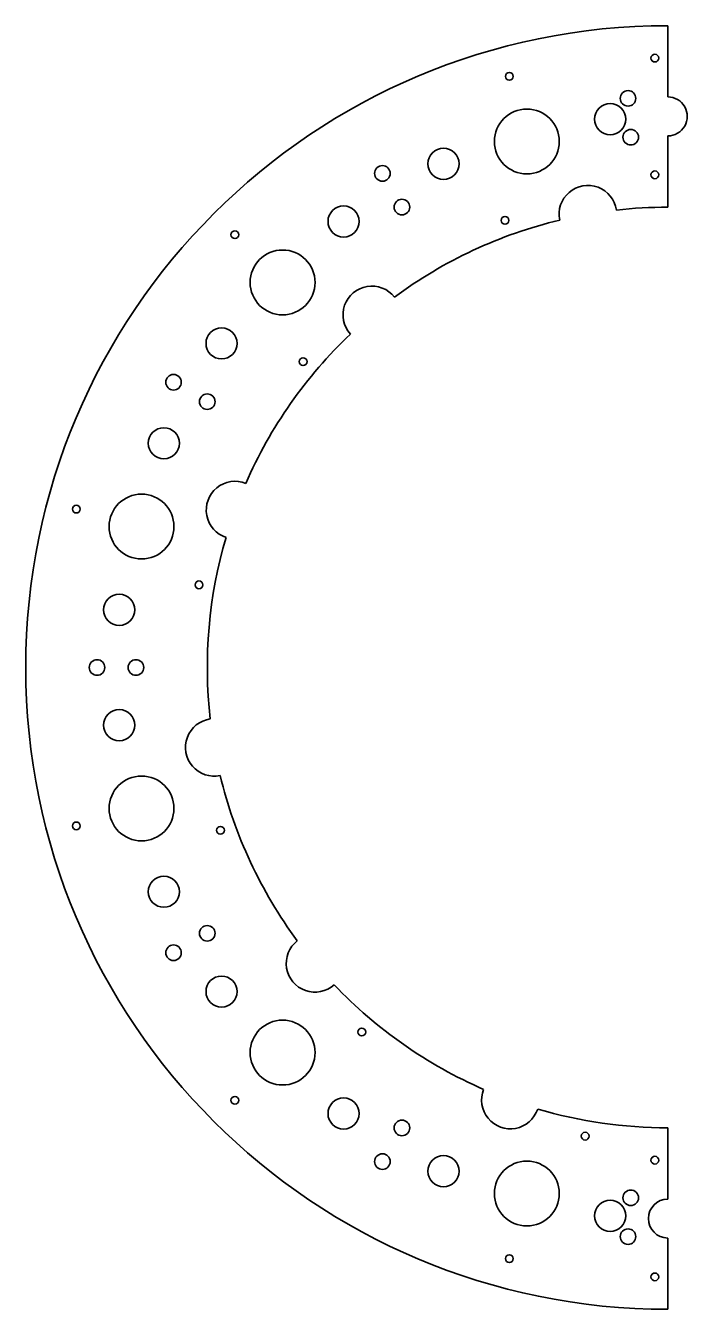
# Model space of a CAD drawing. Extents: x -22 to 232, y -99 to 396.
import ezdxf

# ---------------------------------------------------------------- set-up
doc = ezdxf.new("R2010")
doc.units = 0

msp = doc.modelspace()

# ---------------------------------------------------------------- linework, layer by layer
at = {"color": 7, "lineweight": 35}
for p, q in [((225, 396), (225, 368.5)), ((225, 353.5), (225, 326)), ((225, -29), (225, -56.5)), ((225, -71.5), (225, -99))]:
    msp.add_line(p, q, dxfattribs=at)
for centre, radius in [((220, 383.5), 1.5), ((163.918701, 376.458496), 1.5), ((209.65358, 367.964111), 3), ((170.647995, 351.344421), 12.5), ((202.76503, 359.950134), 6), ((210.699921, 353.00061), 3), ((138.530975, 342.738708), 6), ((115, 339.025574), 3), ((220, 338.5), 1.5), ((122.5, 326.035217), 3), ((100.018875, 320.503723), 6), ((162.239304, 320.933594), 1.5), ((58.122803, 315.377197), 1.5), ((76.507568, 296.992432), 12.5), ((52.996277, 273.48114), 6), ((84.430847, 266.451538), 1.5), ((34.474411, 258.5), 3), ((47.464798, 251), 3), ((30.761307, 234.969025), 6), ((22.155579, 202.852005), 12.5), ((-2.958496, 209.581299), 1.5), ((44.287781, 180.364441), 1.5), ((13.54985, 170.73497), 6), ((5, 148.5), 3), ((20, 148.5), 3), ((13.54985, 126.26503), 6), ((22.155579, 94.147995), 12.5), ((-2.958496, 87.418701), 1.5), ((52.566406, 85.739304), 1.5), ((30.761307, 62.030968), 6), ((47.464798, 46), 3), ((34.474411, 38.5), 3), ((52.996277, 23.518875), 6), ((76.507568, 0.007568), 12.5), ((107.048477, 7.930847), 1.5), ((58.122803, -18.377197), 1.5), ((100.018875, -23.503723), 6), ((122.5, -29.035202), 3), ((193.135559, -32.212219), 1.5), ((115, -42.025589), 3), ((138.530975, -45.738693), 6), ((170.647995, -54.344421), 12.5), ((220, -41.5), 1.5), ((210.699921, -56.000626), 3), ((202.76503, -62.95015), 6), ((209.65358, -70.964096), 3), ((163.918701, -79.458496), 1.5), ((220, -86.5), 1.5)]:
    msp.add_circle(centre, radius, dxfattribs=at)
for centre, radius, start, end in [((225, 148.5), 247.5, 90.000003, 269.999997), ((225, 361), 7.5, 269.999997, 90.000003), ((194.177444, 323.303375), 11.1, 8.208206, 191.791797), ((225, 148.5), 177.5, 90.000003, 96.416412), ((225, 148.5), 177.5, 103.583589, 126.416406), ((110.905197, 284.4729), 11.1, 38.208205, 221.791792), ((225, 148.5), 177.5, 133.583583, 156.416414), ((58.204559, 209.208572), 11.1, 68.208202, 251.791792), ((225, 148.5), 177.5, 163.583591, 186.416411), ((50.196625, 117.677444), 11.1, 98.208203, 281.791793), ((225, 148.5), 177.5, 193.583588, 216.416419), ((89.027115, 34.405197), 11.1, 128.20821, 311.791794), ((225, 148.5), 177.5, 223.583582, 246.416413), ((164.291428, -18.295441), 11.1, 158.208204, 341.791795), ((225, 148.5), 177.5, 253.58359, 269.999997), ((225, -64), 7.5, 90.000003, 269.999997)]:
    msp.add_arc(centre, radius, start, end, dxfattribs=at)

doc.saveas('drawing.dxf')
